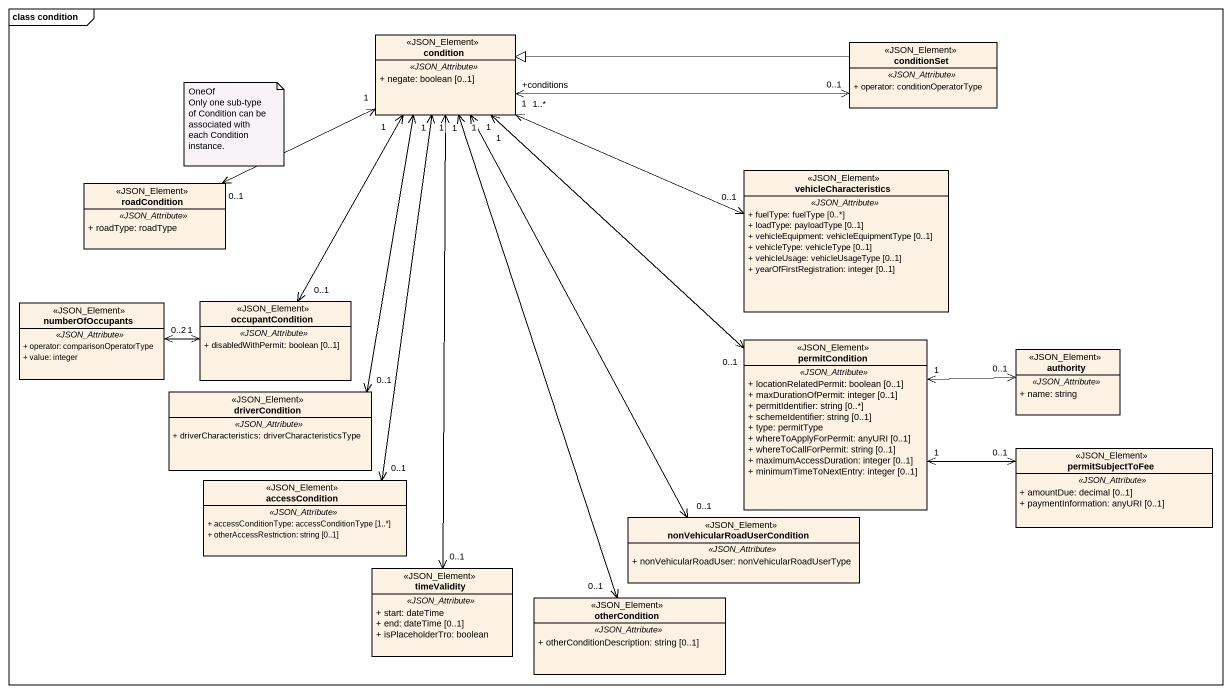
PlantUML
@startuml
mainframe class condition
hide circle
hide empty members
skinparam classAttributeIconSize 0
class condition <<JSON_Element>> {
  .. <<JSON_Attribute>> ..
  + negate: boolean [0..1]
}
class conditionSet <<JSON_Element>> {
  .. <<JSON_Attribute>> ..
  + operator: conditionOperatorType
}
class vehicleCharacteristics <<JSON_Element>> {
  .. <<JSON_Attribute>> ..
  + fuelType: fuelType [0..*]
  + loadType: payloadType [0..1]
  + vehicleEquipment: vehicleEquipmentType [0..1]
  + vehicleType: vehicleType [0..1]
  + vehicleUsage: vehicleUsageType [0..1]
  + yearOfFirstRegistration: integer [0..1]
}
class roadCondition <<JSON_Element>> {
  .. <<JSON_Attribute>> ..
  + roadType: roadType
}
class numberOfOccupants <<JSON_Element>> {
  .. <<JSON_Attribute>> ..
  + operator: comparisonOperatorType
  + value: integer
}
class occupantCondition <<JSON_Element>> {
  .. <<JSON_Attribute>> ..
  + disabledWithPermit: boolean [0..1]
}
class permitCondition <<JSON_Element>> {
  .. <<JSON_Attribute>> ..
  + locationRelatedPermit: boolean [0..1]
  + maxDurationOfPermit: integer [0..1]
  + permitIdentifier: string [0..*]
  + schemeIdentifier: string [0..1]
  + type: permitType
  + whereToApplyForPermit: anyURI [0..1]
  + whereToCallForPermit: string [0..1]
  + maximumAccessDuration: integer [0..1]
  + minimumTimeToNextEntry: integer [0..1]
}
class authority <<JSON_Element>> {
  .. <<JSON_Attribute>> ..
  + name: string
}
class driverCondition <<JSON_Element>> {
  .. <<JSON_Attribute>> ..
  + driverCharacteristics: driverCharacteristicsType
}
class permitSubjectToFee <<JSON_Element>> {
  .. <<JSON_Attribute>> ..
  + amountDue: decimal [0..1]
  + paymentInformation: anyURI [0..1]
}
class accessCondition <<JSON_Element>> {
  .. <<JSON_Attribute>> ..
  + accessConditionType: accessConditionType [1..*]
  + otherAccessRestriction: string [0..1]
}
class "nonVehicularRoadUserCondition" as nonVehicularRoadUserConditio <<JSON_Element>> {
  .. <<JSON_Attribute>> ..
  + nonVehicularRoadUser: nonVehicularRoadUserType
}
class timeValidity <<JSON_Element>> {
  .. <<JSON_Attribute>> ..
  + start: dateTime
  + end: dateTime [0..1]
  + isPlaceholderTro: boolean
}
class otherCondition <<JSON_Element>> {
  .. <<JSON_Attribute>> ..
  + otherConditionDescription: string [0..1]
}
condition "+conditions\n1..*" <-right-> "0..1" conditionSet
condition "1" <-right-> "0..1" vehicleCharacteristics
condition "1" <-left-> "0..1" roadCondition
condition "1" <--> "0..1" occupantCondition
condition "1" <--> "0..1" permitCondition
condition "1" <--> "0..1" driverCondition
condition "1" <--> "0..1" accessCondition
condition "1" <--> "0..1" timeValidity
conditionSet -left-|> condition
numberOfOccupants "0..2" <-right-> "1" occupantCondition
permitCondition "1" <-right-> "0..1" authority
permitCondition "1" <-right-> "0..1" permitSubjectToFee
nonVehicularRoadUserConditio "0..1" <-up-> "1" condition
otherCondition "0..1" <-up-> "1" condition
note as N1
  OneOf
  Only one sub-type of Condition can be associated with each Condition instance.
end note
@enduml
